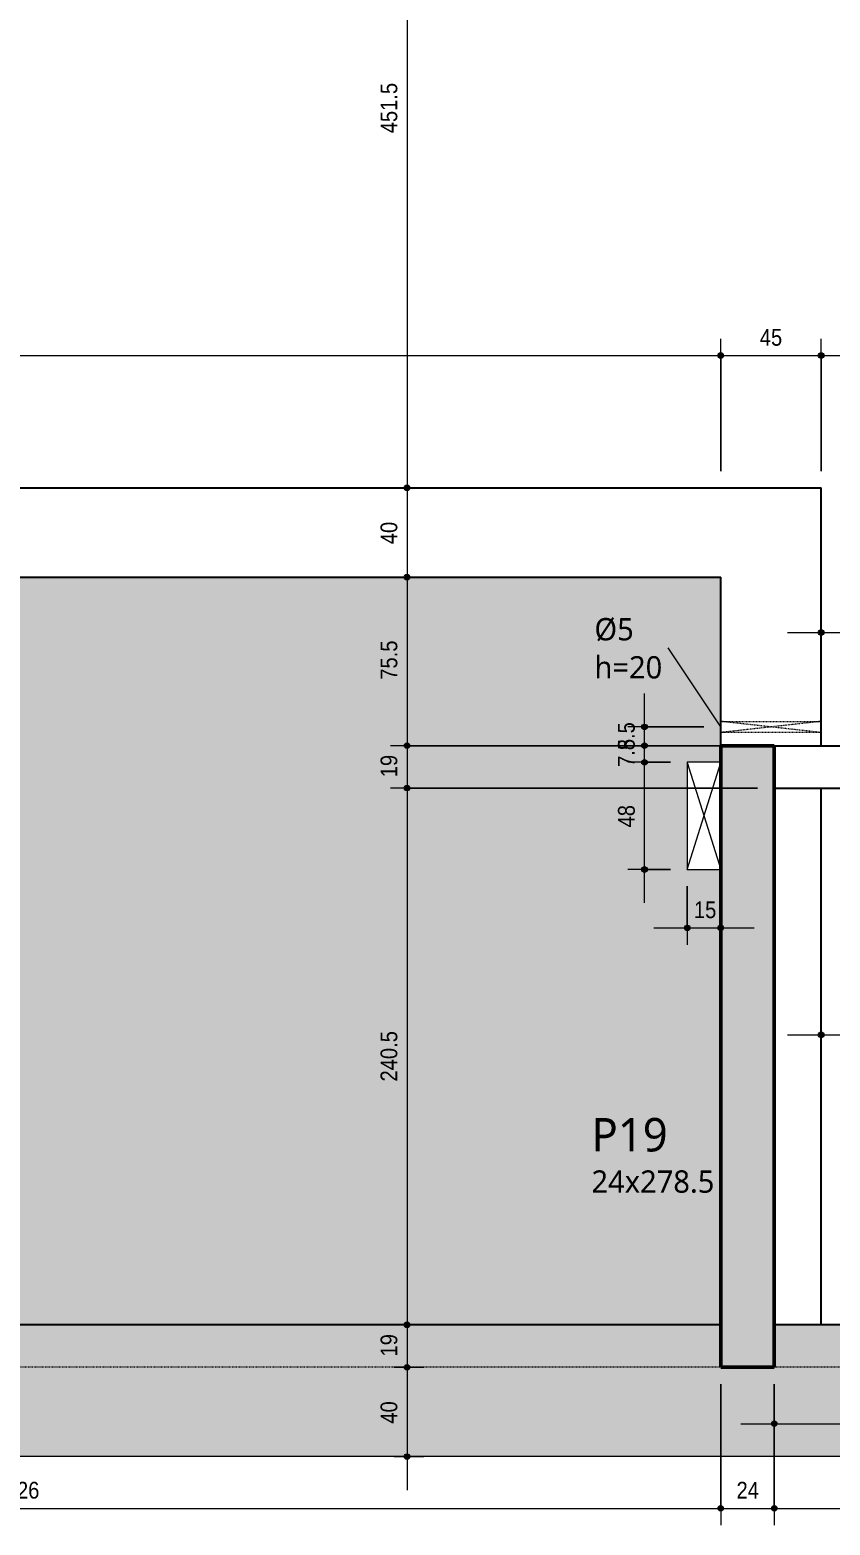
# Model space of a CAD drawing. Header units: centimetres. Extents: x -1968 to 25888, y -1244 to 84208.
# Drawn here: x -547 to -188, y -1150 to -481 of the extents above; entities that cross this region are included whole.
import ezdxf

# ---------------------------------------------------------------- set-up
doc = ezdxf.new("R2010")
doc.units = ezdxf.units.CM
doc.linetypes.add('Aligning Line', pattern=[0.635, 0.3175, -0.3175])
doc.linetypes.add('Traço', pattern=[0.635, 0.3175, -0.3175])
for name, color, linetype, lineweight in [('A-ANNO-DIMS', 7, 'Continuous', 9), ('A-ANNO-DIMS-50', 7, 'Continuous', 9), ('A-FLOR', 7, 'Continuous', 18), ('A-GENM', 7, 'Continuous', 18), ('A-GENM-HDLN', 7, 'Traço', 18), ('A-GENM-IDEN', 7, 'Continuous', 9), ('S-BEAM', 7, 'Continuous', 18), ('S-COLS', 7, 'Continuous', 18), ('S-COLS-IDEN', 7, 'Continuous', 9)]:
    doc.layers.add(name, color=color, linetype=linetype, lineweight=lineweight)
doc.layers.add('A-DETL', color=7, linetype='Continuous', lineweight=18, true_color=0x00a600)
doc.styles.add('Fira Sans', font='', dxfattribs={"width": 0.9, "height": 7.5})
doc.styles.add('Gadugi', font='gadugi.ttf', dxfattribs={"height": 10})
doc.styles.add('Gadugi_1', font='gadugi.ttf', dxfattribs={"height": 15})
doc.styles.get('Fira Sans').set_extended_font_data('Fira Sans')
doc.dimstyles.new('PED_R80_1_5mm_ACIMA_As_ESQ__R00', dxfattribs={"dimscale": 30.48, "dimtxt": 10.229846, "dimasz": 0.328084, "dimexe": 0.246063, "dimexo": 0.246063, "dimgap": 0.049213, "dimtad": 1, "dimdec": 1, "dimrnd": 0.5, "dimdsep": 46, "dimtxsty": 'Fira Sans', "dimblk1": 'DOTSMALL', "dimblk2": 'DOTSMALL', "dimsah": 1, "dimcen": 0.09, "dimdle": 0.492126, "dimazin": 0, "dimtfac": 1, "dimtdec": 4, "dimtix": 1, "dimtmove": 0, "dimatfit": 3, "dimfxl": 1, "dimtvp": 1, "dimtolj": 1, "dimtzin": 0, "dimarcsym": 2})
doc.dimstyles.new('PED_R80_1_5mm_ACIMA_As_ESQ__R00_1', dxfattribs={"dimscale": 30.48, "dimtxt": 10.229846, "dimasz": 0.328084, "dimexe": 0.246063, "dimexo": 0.246063, "dimgap": 0.049213, "dimtad": 1, "dimdec": 1, "dimrnd": 0.5, "dimdsep": 46, "dimtxsty": 'Fira Sans', "dimblk1": 'DOTSMALL', "dimblk2": 'DOTSMALL', "dimsah": 1, "dimcen": 0.09, "dimdle": 0.492126, "dimazin": 0, "dimtfac": 1, "dimtdec": 4, "dimtix": 1, "dimtmove": 2, "dimatfit": 3, "dimfxl": 1, "dimtvp": 1, "dimtolj": 1, "dimtzin": 0, "dimarcsym": 2})
doc.dimstyles.new('PED_R80_1_5mm_ACIMA_As_ESQ__R00_3', dxfattribs={"dimscale": 30.48, "dimtxt": 10.229846, "dimasz": 0.328084, "dimexe": 0.246063, "dimexo": 0.246063, "dimgap": 0.049213, "dimtad": 1, "dimdec": 1, "dimrnd": 0.5, "dimdsep": 46, "dimtxsty": 'Fira Sans', "dimblk1": 'DOTSMALL', "dimblk2": 'DOTSMALL', "dimsah": 1, "dimcen": 0.09, "dimdle": 0.492126, "dimazin": 0, "dimtfac": 1, "dimtdec": 4, "dimtix": 1, "dimtmove": 0, "dimatfit": 3, "dimfxl": 1, "dimtvp": 1, "dimtolj": 1, "dimtzin": 0, "dimarcsym": 2})

# ---------------------------------------------------------------- blocks, each defined once
blk = doc.blocks.new('PED_FURO_CIRCULAR_R04_2020 _INSTÂNCIA_ - FURO CIRC-3758922-PL100 - FORMA DO PAVIMENTO TIPO')
at = {"layer": 'A-GENM-HDLN'}
for p, q in [((2.5, -22.5), (-2.5, 22.5)), ((-2.5, -22.5), (2.5, 22.5)), ((-2.5, -22.5), (-2.5, 22.5)), ((2.5, 22.5), (2.5, -22.5))]:
    blk.add_line(p, q, dxfattribs=at)
blk = doc.blocks.new('DIMBLOCK148-PL100 - FORMA DO PAVIMENTO TIPO')
at = {"layer": 'A-ANNO-DIMS-50', "true_color": 0x000032}
h = blk.add_hatch(color=178, dxfattribs=at)
edge = h.paths.add_edge_path(flags=0)
edge.add_arc((-1006.5, -626.44), 1.25, 0, 360)
h = blk.add_hatch(color=178, dxfattribs=at)
edge = h.paths.add_edge_path(flags=0)
edge.add_arc((-237.5, -626.44), 1.25, 0, 360)
at = {"layer": 'A-ANNO-DIMS-50', "color": 178, "true_color": 0x000032}
for p, q in [((-1006.5, -632.18), (-1006.5, -618.94)), ((-237.5, -678.25), (-237.5, -618.94)), ((-1006.5, -626.44), (-237.5, -626.44)), ((-1006.5, -626.44), (-1006.5, -632.18)), ((-237.5, -626.44), (-237.5, -678.25))]:
    blk.add_line(p, q, dxfattribs=at)
for centre in [(-1006.5, -626.44), (-237.5, -626.44)]:
    blk.add_circle(centre, 1.25, dxfattribs=at)
at = {"layer": 'A-ANNO-DIMS-50', "color": 0, "insert": (-629.28, -614.56), "char_height": 7.5, "width": 17.4694, "attachment_point": 1, "rotation": 0.00004, "line_spacing_factor": 1.049215, "style": 'Fira Sans'}
blk.add_mtext('769', dxfattribs=at)
blk = doc.blocks.new('_DotSmall')
at = {"color": 0, "linetype": 'ByBlock', "const_width": 0.5}
blk.add_lwpolyline([(-0.0625, 0, 1), (0.0625, 0, 1)], format="xyb", close=True, dxfattribs=at)
blk = doc.blocks.new('DIMBLOCK149-PL100 - FORMA DO PAVIMENTO TIPO')
at = {"layer": 'A-ANNO-DIMS-50', "true_color": 0x000032}
h = blk.add_hatch(color=178, dxfattribs=at)
edge = h.paths.add_edge_path(flags=0)
edge.add_arc((-237.5, -626.44), 1.25, 0, 360)
h = blk.add_hatch(color=178, dxfattribs=at)
edge = h.paths.add_edge_path(flags=0)
edge.add_arc((-192.5, -626.44), 1.25, 0, 360)
at = {"layer": 'A-ANNO-DIMS-50', "color": 178, "true_color": 0x000032}
for p, q in [((-237.5, -678.25), (-237.5, -618.94)), ((-192.5, -678.25), (-192.5, -618.94)), ((-237.5, -626.44), (-192.5, -626.44)), ((-237.5, -626.44), (-237.5, -678.25)), ((-192.5, -626.44), (-192.5, -678.25))]:
    blk.add_line(p, q, dxfattribs=at)
for centre in [(-237.5, -626.44), (-192.5, -626.44)]:
    blk.add_circle(centre, 1.25, dxfattribs=at)
at = {"layer": 'A-ANNO-DIMS-50', "color": 0, "insert": (-219.98, -614.56), "char_height": 7.5, "width": 11.9611, "attachment_point": 1, "rotation": 0.00004, "line_spacing_factor": 1.049215, "style": 'Fira Sans'}
blk.add_mtext('45', dxfattribs=at)
blk = doc.blocks.new('DIMBLOCK150-PL100 - FORMA DO PAVIMENTO TIPO')
at = {"layer": 'A-ANNO-DIMS-50', "true_color": 0x000032}
h = blk.add_hatch(color=178, dxfattribs=at)
edge = h.paths.add_edge_path(flags=0)
edge.add_arc((-192.5, -626.44), 1.25, 0, 360)
h = blk.add_hatch(color=178, dxfattribs=at)
edge = h.paths.add_edge_path(flags=0)
edge.add_arc((-9.5, -626.44), 1.25, 0, 360)
at = {"layer": 'A-ANNO-DIMS-50', "color": 178, "true_color": 0x000032}
for p, q in [((-192.5, -678.25), (-192.5, -618.94)), ((-9.5, -632.18), (-9.5, -618.94)), ((-192.5, -626.44), (-9.5, -626.44)), ((-192.5, -626.44), (-192.5, -678.25)), ((-9.5, -626.44), (-9.5, -632.18))]:
    blk.add_line(p, q, dxfattribs=at)
for centre in [(-192.5, -626.44), (-9.5, -626.44)]:
    blk.add_circle(centre, 1.25, dxfattribs=at)
at = {"layer": 'A-ANNO-DIMS-50', "color": 0, "insert": (-108.15, -614.56), "char_height": 7.5, "width": 17.1547, "attachment_point": 1, "rotation": 0.00004, "line_spacing_factor": 1.049215, "style": 'Fira Sans'}
blk.add_mtext('183', dxfattribs=at)
blk = doc.blocks.new('DIMBLOCK164-PL100 - FORMA DO PAVIMENTO TIPO')
at = {"layer": 'A-ANNO-DIMS-50', "true_color": 0x000032}
h = blk.add_hatch(color=178, dxfattribs=at)
edge = h.paths.add_edge_path(flags=0)
edge.add_arc((-863.5, -1142.94), 1.25, 0, 360)
h = blk.add_hatch(color=178, dxfattribs=at)
edge = h.paths.add_edge_path(flags=0)
edge.add_arc((-237.5, -1142.94), 1.25, 0, 360)
at = {"layer": 'A-ANNO-DIMS-50', "color": 178, "true_color": 0x000032}
for p, q in [((-863.5, -1068.25), (-863.5, -1150.44)), ((-863.5, -1142.94), (-863.5, -1068.25)), ((-237.5, -1087.25), (-237.5, -1150.44)), ((-237.5, -1142.94), (-237.5, -1087.25)), ((-863.5, -1142.94), (-237.5, -1142.94))]:
    blk.add_line(p, q, dxfattribs=at)
for centre in [(-863.5, -1142.94), (-237.5, -1142.94)]:
    blk.add_circle(centre, 1.25, dxfattribs=at)
at = {"layer": 'A-ANNO-DIMS-50', "color": 0, "insert": (-557.98, -1131.06), "char_height": 7.5, "width": 17.9416, "attachment_point": 1, "rotation": 0.00004, "line_spacing_factor": 1.049215, "style": 'Fira Sans'}
blk.add_mtext('626', dxfattribs=at)
blk = doc.blocks.new('DIMBLOCK165-PL100 - FORMA DO PAVIMENTO TIPO')
at = {"layer": 'A-ANNO-DIMS-50', "true_color": 0x000032}
h = blk.add_hatch(color=178, dxfattribs=at)
edge = h.paths.add_edge_path(flags=0)
edge.add_arc((-237.5, -1142.94), 1.25, 0, 360)
h = blk.add_hatch(color=178, dxfattribs=at)
edge = h.paths.add_edge_path(flags=0)
edge.add_arc((-213.5, -1142.94), 1.25, 0, 360)
at = {"layer": 'A-ANNO-DIMS-50', "color": 178, "true_color": 0x000032}
for p, q in [((-237.5, -1087.25), (-237.5, -1150.44)), ((-237.5, -1142.94), (-237.5, -1087.25)), ((-213.5, -1087.25), (-213.5, -1150.44)), ((-213.5, -1142.94), (-213.5, -1087.25)), ((-237.5, -1142.94), (-213.5, -1142.94))]:
    blk.add_line(p, q, dxfattribs=at)
for centre in [(-237.5, -1142.94), (-213.5, -1142.94)]:
    blk.add_circle(centre, 1.25, dxfattribs=at)
at = {"layer": 'A-ANNO-DIMS-50', "color": 0, "insert": (-230.42, -1131.06), "char_height": 7.5, "width": 11.8037, "attachment_point": 1, "rotation": 0.00004, "line_spacing_factor": 1.049215, "style": 'Fira Sans'}
blk.add_mtext('24', dxfattribs=at)
blk = doc.blocks.new('DIMBLOCK166-PL100 - FORMA DO PAVIMENTO TIPO')
at = {"layer": 'A-ANNO-DIMS-50', "true_color": 0x000032}
h = blk.add_hatch(color=178, dxfattribs=at)
edge = h.paths.add_edge_path(flags=0)
edge.add_arc((-213.5, -1142.94), 1.25, 0, 360)
h = blk.add_hatch(color=178, dxfattribs=at)
edge = h.paths.add_edge_path(flags=0)
edge.add_arc((213.5, -1142.94), 1.25, 0, 360)
at = {"layer": 'A-ANNO-DIMS-50', "color": 178, "true_color": 0x000032}
for p, q in [((-213.5, -1087.25), (-213.5, -1150.44)), ((-213.5, -1142.94), (-213.5, -1087.25)), ((213.5, -1087.25), (213.5, -1150.44)), ((213.5, -1142.94), (213.5, -1087.25)), ((-213.5, -1142.94), (213.5, -1142.94))]:
    blk.add_line(p, q, dxfattribs=at)
for centre in [(-213.5, -1142.94), (213.5, -1142.94)]:
    blk.add_circle(centre, 1.25, dxfattribs=at)
at = {"layer": 'A-ANNO-DIMS-50', "color": 0, "insert": (-7.08, -1131.06), "char_height": 7.5, "width": 16.9973, "attachment_point": 1, "rotation": 0.00004, "line_spacing_factor": 1.049215, "style": 'Fira Sans'}
blk.add_mtext('427', dxfattribs=at)
blk = doc.blocks.new('DIMBLOCK252-PL100 - FORMA DO PAVIMENTO TIPO')
at = {"layer": 'A-ANNO-DIMS-50', "true_color": 0x000032}
h = blk.add_hatch(color=178, dxfattribs=at)
edge = h.paths.add_edge_path(flags=0)
edge.add_arc((-271.66, -808.7), 1.25, 0, 360)
h = blk.add_hatch(color=178, dxfattribs=at)
edge = h.paths.add_edge_path(flags=0)
edge.add_arc((-271.66, -856.7), 1.25, 0, 360)
at = {"layer": 'A-ANNO-DIMS-50', "color": 178, "true_color": 0x000032}
for p, q in [((-260, -808.7), (-279.16, -808.7)), ((-271.66, -871.7), (-271.66, -808.7)), ((-271.66, -808.7), (-260, -808.7)), ((-260, -856.7), (-279.16, -856.7)), ((-271.66, -856.7), (-260, -856.7))]:
    blk.add_line(p, q, dxfattribs=at)
for centre in [(-271.66, -808.7), (-271.66, -856.7)]:
    blk.add_circle(centre, 1.25, dxfattribs=at)
at = {"layer": 'A-ANNO-DIMS-50', "color": 0, "insert": (-283.54, -837.88), "char_height": 7.5, "width": 12.4332, "attachment_point": 1, "rotation": 90, "line_spacing_factor": 1.049215, "style": 'Fira Sans'}
blk.add_mtext('48', dxfattribs=at)
blk = doc.blocks.new('DIMBLOCK253-PL100 - FORMA DO PAVIMENTO TIPO')
at = {"layer": 'A-ANNO-DIMS-50', "true_color": 0x000032}
h = blk.add_hatch(color=178, dxfattribs=at)
edge = h.paths.add_edge_path(flags=0)
edge.add_arc((-271.66, -801.25), 1.25, 0, 360)
h = blk.add_hatch(color=178, dxfattribs=at)
edge = h.paths.add_edge_path(flags=0)
edge.add_arc((-271.66, -808.7), 1.25, 0, 360)
at = {"layer": 'A-ANNO-DIMS-50', "color": 178, "true_color": 0x000032}
for p, q in [((-221, -801.25), (-279.16, -801.25)), ((-271.66, -808.7), (-271.66, -801.25)), ((-271.66, -801.25), (-221, -801.25)), ((-260, -808.7), (-279.16, -808.7)), ((-271.66, -808.7), (-260, -808.7))]:
    blk.add_line(p, q, dxfattribs=at)
for centre in [(-271.66, -801.25), (-271.66, -808.7)]:
    blk.add_circle(centre, 1.25, dxfattribs=at)
at = {"layer": 'A-ANNO-DIMS-50', "color": 0, "insert": (-283.54, -810.75), "char_height": 7.5, "width": 13.8496, "attachment_point": 1, "rotation": 90, "line_spacing_factor": 1.049215, "style": 'Fira Sans'}
blk.add_mtext('7.5', dxfattribs=at)
blk = doc.blocks.new('DIMBLOCK254-PL100 - FORMA DO PAVIMENTO TIPO')
at = {"layer": 'A-ANNO-DIMS-50', "true_color": 0x000032}
h = blk.add_hatch(color=178, dxfattribs=at)
edge = h.paths.add_edge_path(flags=0)
edge.add_arc((-271.66, -792.86), 1.25, 0, 360)
h = blk.add_hatch(color=178, dxfattribs=at)
edge = h.paths.add_edge_path(flags=0)
edge.add_arc((-271.66, -801.25), 1.25, 0, 360)
at = {"layer": 'A-ANNO-DIMS-50', "color": 178, "true_color": 0x000032}
for p, q in [((-271.66, -801.25), (-271.66, -777.86)), ((-245, -792.86), (-279.16, -792.86)), ((-271.66, -792.86), (-245, -792.86)), ((-221, -801.25), (-279.16, -801.25)), ((-271.66, -801.25), (-221, -801.25))]:
    blk.add_line(p, q, dxfattribs=at)
for centre in [(-271.66, -792.86), (-271.66, -801.25)]:
    blk.add_circle(centre, 1.25, dxfattribs=at)
at = {"layer": 'A-ANNO-DIMS-50', "color": 0, "insert": (-283.54, -803.28), "char_height": 7.5, "width": 14.9513, "attachment_point": 1, "rotation": 90, "line_spacing_factor": 1.049215, "style": 'Fira Sans'}
blk.add_mtext('8.5', dxfattribs=at)
blk = doc.blocks.new('DIMBLOCK256-PL100 - FORMA DO PAVIMENTO TIPO')
at = {"layer": 'A-ANNO-DIMS-50', "true_color": 0x000032}
h = blk.add_hatch(color=178, dxfattribs=at)
edge = h.paths.add_edge_path(flags=0)
edge.add_arc((-192.5, -750.54), 1.25, 0, 360)
h = blk.add_hatch(color=178, dxfattribs=at)
edge = h.paths.add_edge_path(flags=0)
edge.add_arc((-137.7, -750.54), 1.25, 0, 360)
at = {"layer": 'A-ANNO-DIMS-50', "color": 178, "true_color": 0x000032}
for p, q in [((-192.5, -756.27), (-192.5, -743.04)), ((-137.7, -793.75), (-137.7, -743.04)), ((-207.5, -750.54), (-137.7, -750.54)), ((-192.5, -750.54), (-192.5, -756.27)), ((-137.7, -750.54), (-137.7, -793.75))]:
    blk.add_line(p, q, dxfattribs=at)
for centre in [(-192.5, -750.54), (-137.7, -750.54)]:
    blk.add_circle(centre, 1.25, dxfattribs=at)
at = {"layer": 'A-ANNO-DIMS-50', "color": 0, "insert": (-169.95, -738.65), "char_height": 7.5, "width": 11.6463, "attachment_point": 1, "line_spacing_factor": 1.049215, "style": 'Fira Sans'}
blk.add_mtext('55', dxfattribs=at)
blk = doc.blocks.new('DIMBLOCK269-PL100 - FORMA DO PAVIMENTO TIPO')
at = {"layer": 'A-ANNO-DIMS-50', "true_color": 0x000032}
h = blk.add_hatch(color=178, dxfattribs=at)
edge = h.paths.add_edge_path(flags=0)
edge.add_arc((-192.5, -930.78), 1.25, 0, 360)
h = blk.add_hatch(color=178, dxfattribs=at)
edge = h.paths.add_edge_path(flags=0)
edge.add_arc((-39.05, -930.78), 1.25, 0, 360)
at = {"layer": 'A-ANNO-DIMS-50', "color": 178, "true_color": 0x000032}
for p, q in [((-39.05, -879.7), (-39.05, -938.28)), ((-39.05, -930.78), (-39.05, -879.7)), ((-192.5, -936.51), (-192.5, -923.28)), ((-207.5, -930.78), (-39.05, -930.78)), ((-192.5, -930.78), (-192.5, -936.51))]:
    blk.add_line(p, q, dxfattribs=at)
for centre in [(-192.5, -930.78), (-39.05, -930.78)]:
    blk.add_circle(centre, 1.25, dxfattribs=at)
at = {"layer": 'A-ANNO-DIMS-50', "color": 0, "insert": (-126.33, -918.89), "char_height": 7.5, "width": 25.3385, "attachment_point": 1, "line_spacing_factor": 1.049215, "style": 'Fira Sans'}
blk.add_mtext('153.5', dxfattribs=at)
blk = doc.blocks.new('DIMBLOCK274-PL100 - FORMA DO PAVIMENTO TIPO')
at = {"layer": 'A-ANNO-DIMS-50', "true_color": 0x000032}
h = blk.add_hatch(color=178, dxfattribs=at)
edge = h.paths.add_edge_path(flags=0)
edge.add_arc((-213.5, -1105), 1.25, 0, 360)
h = blk.add_hatch(color=178, dxfattribs=at)
edge = h.paths.add_edge_path(flags=0)
edge.add_arc((-137.7, -1105), 1.25, 0, 360)
at = {"layer": 'A-ANNO-DIMS-50', "color": 178, "true_color": 0x000032}
for p, q in [((-213.5, -1087.25), (-213.5, -1112.5)), ((-213.5, -1105), (-213.5, -1087.25)), ((-137.7, -1087.25), (-137.7, -1112.5)), ((-137.7, -1105), (-137.7, -1087.25)), ((-228.5, -1105), (-137.7, -1105))]:
    blk.add_line(p, q, dxfattribs=at)
for centre in [(-213.5, -1105), (-137.7, -1105)]:
    blk.add_circle(centre, 1.25, dxfattribs=at)
at = {"layer": 'A-ANNO-DIMS-50', "color": 0, "insert": (-180.32, -1093.12), "char_height": 7.5, "width": 11.3315, "attachment_point": 1, "line_spacing_factor": 1.049215, "style": 'Fira Sans'}
blk.add_mtext('76', dxfattribs=at)
blk = doc.blocks.new('DIMBLOCK281-PL100 - FORMA DO PAVIMENTO TIPO')
at = {"layer": 'A-ANNO-DIMS-50', "true_color": 0x000032}
h = blk.add_hatch(color=178, dxfattribs=at)
edge = h.paths.add_edge_path(flags=0)
edge.add_arc((-252.5, -882.91), 1.25, 0, 360)
h = blk.add_hatch(color=178, dxfattribs=at)
edge = h.paths.add_edge_path(flags=0)
edge.add_arc((-237.5, -882.91), 1.25, 0, 360)
at = {"layer": 'A-ANNO-DIMS-50', "color": 178, "true_color": 0x000032}
for p, q in [((-252.5, -864.2), (-252.5, -890.41)), ((-252.5, -882.91), (-252.5, -864.2)), ((-237.5, -888.64), (-237.5, -875.41)), ((-267.5, -882.91), (-222.5, -882.91)), ((-237.5, -882.91), (-237.5, -888.64))]:
    blk.add_line(p, q, dxfattribs=at)
for centre in [(-252.5, -882.91), (-237.5, -882.91)]:
    blk.add_circle(centre, 1.25, dxfattribs=at)
at = {"layer": 'A-ANNO-DIMS-50', "color": 0, "insert": (-249.52, -871.02), "char_height": 7.5, "width": 10.8594, "attachment_point": 1, "line_spacing_factor": 1.049215, "style": 'Fira Sans'}
blk.add_mtext('15', dxfattribs=at)
blk = doc.blocks.new('DIMBLOCK300-PL100 - FORMA DO PAVIMENTO TIPO')
at = {"layer": 'A-ANNO-DIMS-50', "true_color": 0x000032}
h = blk.add_hatch(color=178, dxfattribs=at)
edge = h.paths.add_edge_path(flags=0)
edge.add_arc((-378.1, -234.25), 1.25, 0, 360)
h = blk.add_hatch(color=178, dxfattribs=at)
edge = h.paths.add_edge_path(flags=0)
edge.add_arc((-378.1, -685.75), 1.25, 0, 360)
at = {"layer": 'A-ANNO-DIMS-50', "color": 178, "true_color": 0x000032}
for p, q in [((-378.1, -219.25), (-378.1, -685.75)), ((-383.83, -234.25), (-370.6, -234.25)), ((-378.1, -234.25), (-383.83, -234.25)), ((-383.83, -685.75), (-370.6, -685.75)), ((-378.1, -685.75), (-383.83, -685.75))]:
    blk.add_line(p, q, dxfattribs=at)
for centre in [(-378.1, -234.25), (-378.1, -685.75)]:
    blk.add_circle(centre, 1.25, dxfattribs=at)
at = {"layer": 'A-ANNO-DIMS-50', "color": 0, "insert": (-389.98, -526.89), "char_height": 7.5, "width": 25.6533, "attachment_point": 1, "rotation": 90, "line_spacing_factor": 1.049215, "style": 'Fira Sans'}
blk.add_mtext('451.5', dxfattribs=at)
blk = doc.blocks.new('DIMBLOCK301-PL100 - FORMA DO PAVIMENTO TIPO')
at = {"layer": 'A-ANNO-DIMS-50', "true_color": 0x000032}
h = blk.add_hatch(color=178, dxfattribs=at)
edge = h.paths.add_edge_path(flags=0)
edge.add_arc((-378.1, -685.75), 1.25, 0, 360)
h = blk.add_hatch(color=178, dxfattribs=at)
edge = h.paths.add_edge_path(flags=0)
edge.add_arc((-378.1, -725.75), 1.25, 0, 360)
at = {"layer": 'A-ANNO-DIMS-50', "color": 178, "true_color": 0x000032}
for p, q in [((-383.83, -685.75), (-370.6, -685.75)), ((-378.1, -685.75), (-383.83, -685.75)), ((-378.1, -685.75), (-378.1, -725.75)), ((-383.83, -725.75), (-370.6, -725.75)), ((-378.1, -725.75), (-383.83, -725.75))]:
    blk.add_line(p, q, dxfattribs=at)
for centre in [(-378.1, -685.75), (-378.1, -725.75)]:
    blk.add_circle(centre, 1.25, dxfattribs=at)
at = {"layer": 'A-ANNO-DIMS-50', "color": 0, "insert": (-389.98, -711), "char_height": 7.5, "width": 12.5906, "attachment_point": 1, "rotation": 90, "line_spacing_factor": 1.049215, "style": 'Fira Sans'}
blk.add_mtext('40', dxfattribs=at)
blk = doc.blocks.new('DIMBLOCK302-PL100 - FORMA DO PAVIMENTO TIPO')
at = {"layer": 'A-ANNO-DIMS-50', "true_color": 0x000032}
h = blk.add_hatch(color=178, dxfattribs=at)
edge = h.paths.add_edge_path(flags=0)
edge.add_arc((-378.1, -725.75), 1.25, 0, 360)
h = blk.add_hatch(color=178, dxfattribs=at)
edge = h.paths.add_edge_path(flags=0)
edge.add_arc((-378.1, -801.25), 1.25, 0, 360)
at = {"layer": 'A-ANNO-DIMS-50', "color": 178, "true_color": 0x000032}
for p, q in [((-383.83, -725.75), (-370.6, -725.75)), ((-378.1, -725.75), (-383.83, -725.75)), ((-378.1, -725.75), (-378.1, -801.25)), ((-245, -801.25), (-385.6, -801.25)), ((-378.1, -801.25), (-245, -801.25))]:
    blk.add_line(p, q, dxfattribs=at)
for centre in [(-378.1, -725.75), (-378.1, -801.25)]:
    blk.add_circle(centre, 1.25, dxfattribs=at)
at = {"layer": 'A-ANNO-DIMS-50', "color": 0, "insert": (-389.98, -771.7), "char_height": 7.5, "width": 19.6728, "attachment_point": 1, "rotation": 90, "line_spacing_factor": 1.049215, "style": 'Fira Sans'}
blk.add_mtext('75.5', dxfattribs=at)
blk = doc.blocks.new('DIMBLOCK303-PL100 - FORMA DO PAVIMENTO TIPO')
at = {"layer": 'A-ANNO-DIMS-50', "true_color": 0x000032}
h = blk.add_hatch(color=178, dxfattribs=at)
edge = h.paths.add_edge_path(flags=0)
edge.add_arc((-378.1, -801.25), 1.25, 0, 360)
h = blk.add_hatch(color=178, dxfattribs=at)
edge = h.paths.add_edge_path(flags=0)
edge.add_arc((-378.1, -820.25), 1.25, 0, 360)
at = {"layer": 'A-ANNO-DIMS-50', "color": 178, "true_color": 0x000032}
for p, q in [((-245, -801.25), (-385.6, -801.25)), ((-378.1, -801.25), (-378.1, -820.25)), ((-378.1, -801.25), (-245, -801.25)), ((-221, -820.25), (-385.6, -820.25)), ((-378.1, -820.25), (-221, -820.25))]:
    blk.add_line(p, q, dxfattribs=at)
for centre in [(-378.1, -801.25), (-378.1, -820.25)]:
    blk.add_circle(centre, 1.25, dxfattribs=at)
at = {"layer": 'A-ANNO-DIMS-50', "color": 0, "insert": (-389.98, -815.41), "char_height": 7.5, "width": 11.1741, "attachment_point": 1, "rotation": 90, "line_spacing_factor": 1.049215, "style": 'Fira Sans'}
blk.add_mtext('19', dxfattribs=at)
blk = doc.blocks.new('DIMBLOCK304-PL100 - FORMA DO PAVIMENTO TIPO')
at = {"layer": 'A-ANNO-DIMS-50', "true_color": 0x000032}
h = blk.add_hatch(color=178, dxfattribs=at)
edge = h.paths.add_edge_path(flags=0)
edge.add_arc((-378.1, -820.25), 1.25, 0, 360)
h = blk.add_hatch(color=178, dxfattribs=at)
edge = h.paths.add_edge_path(flags=0)
edge.add_arc((-378.1, -1060.75), 1.25, 0, 360)
at = {"layer": 'A-ANNO-DIMS-50', "color": 178, "true_color": 0x000032}
for p, q in [((-221, -820.25), (-385.6, -820.25)), ((-378.1, -820.25), (-378.1, -1060.75)), ((-378.1, -820.25), (-221, -820.25)), ((-383.83, -1060.75), (-370.6, -1060.75)), ((-378.1, -1060.75), (-383.83, -1060.75))]:
    blk.add_line(p, q, dxfattribs=at)
for centre in [(-378.1, -820.25), (-378.1, -1060.75)]:
    blk.add_circle(centre, 1.25, dxfattribs=at)
at = {"layer": 'A-ANNO-DIMS-50', "color": 0, "insert": (-389.98, -951.71), "char_height": 7.5, "width": 26.9124, "attachment_point": 1, "rotation": 90, "line_spacing_factor": 1.049215, "style": 'Fira Sans'}
blk.add_mtext('240.5', dxfattribs=at)
blk = doc.blocks.new('DIMBLOCK305-PL100 - FORMA DO PAVIMENTO TIPO')
at = {"layer": 'A-ANNO-DIMS-50', "true_color": 0x000032}
h = blk.add_hatch(color=178, dxfattribs=at)
edge = h.paths.add_edge_path(flags=0)
edge.add_arc((-378.1, -1060.75), 1.25, 0, 360)
h = blk.add_hatch(color=178, dxfattribs=at)
edge = h.paths.add_edge_path(flags=0)
edge.add_arc((-378.1, -1079.75), 1.25, 0, 360)
at = {"layer": 'A-ANNO-DIMS-50', "color": 178, "true_color": 0x000032}
for p, q in [((-383.83, -1060.75), (-370.6, -1060.75)), ((-378.1, -1060.75), (-383.83, -1060.75)), ((-378.1, -1060.75), (-378.1, -1079.75)), ((-383.83, -1079.75), (-370.6, -1079.75)), ((-378.1, -1079.75), (-383.83, -1079.75))]:
    blk.add_line(p, q, dxfattribs=at)
for centre in [(-378.1, -1060.75), (-378.1, -1079.75)]:
    blk.add_circle(centre, 1.25, dxfattribs=at)
at = {"layer": 'A-ANNO-DIMS-50', "color": 0, "insert": (-389.98, -1074.91), "char_height": 7.5, "width": 11.1741, "attachment_point": 1, "rotation": 90, "line_spacing_factor": 1.049215, "style": 'Fira Sans'}
blk.add_mtext('19', dxfattribs=at)
blk = doc.blocks.new('DIMBLOCK306-PL100 - FORMA DO PAVIMENTO TIPO')
at = {"layer": 'A-ANNO-DIMS-50', "true_color": 0x000032}
h = blk.add_hatch(color=178, dxfattribs=at)
edge = h.paths.add_edge_path(flags=0)
edge.add_arc((-378.1, -1079.75), 1.25, 0, 360)
h = blk.add_hatch(color=178, dxfattribs=at)
edge = h.paths.add_edge_path(flags=0)
edge.add_arc((-378.1, -1119.75), 1.25, 0, 360)
at = {"layer": 'A-ANNO-DIMS-50', "color": 178, "true_color": 0x000032}
for p, q in [((-383.83, -1079.75), (-370.6, -1079.75)), ((-378.1, -1079.75), (-383.83, -1079.75)), ((-378.1, -1079.75), (-378.1, -1134.75)), ((-383.83, -1119.75), (-370.6, -1119.75)), ((-378.1, -1119.75), (-383.83, -1119.75))]:
    blk.add_line(p, q, dxfattribs=at)
for centre in [(-378.1, -1079.75), (-378.1, -1119.75)]:
    blk.add_circle(centre, 1.25, dxfattribs=at)
at = {"layer": 'A-ANNO-DIMS-50', "color": 0, "insert": (-389.98, -1105), "char_height": 7.5, "width": 12.5906, "attachment_point": 1, "rotation": 90, "line_spacing_factor": 1.049215, "style": 'Fira Sans'}
blk.add_mtext('40', dxfattribs=at)

msp = doc.modelspace()

# ---------------------------------------------------------------- hatches: boundary and pattern name
at = {"layer": 'A-FLOR', "true_color": 0xe6b8b7}
msp.add_hatch(color=9, dxfattribs=at).paths.add_polyline_path([(131.7, -1119.75), (1179.5, -1119.75), (1179.5, -214.75), (1139.5, -214.75), (1139.5, -1079.75), (-1139.5, -1079.75), (-1139.5, -214.75), (-1179.5, -214.75), (-1179.5, -1119.75), (-58.6, -1119.75)], flags=0)
at = {"layer": 'A-FLOR', "true_color": 0xd9d9d9}
msp.add_hatch(color=254, dxfattribs=at).paths.add_polyline_path([(-863.5, -1060.75), (-237.5, -1060.75), (-237.5, -856.7), (-252.5, -856.7), (-252.5, -808.7), (-237.5, -808.7), (-237.5, -725.75), (-1039.5, -725.75), (-1039.5, -704.75), (-1120.5, -704.75), (-1120.5, -1060.75), (-913.5, -1060.75), (-913.5, -998.83), (-916.24, -993.67), (-917.93, -988.07), (-918.5, -982.25), (-917.92, -976.4), (-916.22, -970.77), (-913.44, -965.58), (-909.71, -961.04), (-905.17, -957.31), (-899.98, -954.53), (-894.35, -952.83), (-888.5, -952.25), (-882.65, -952.83), (-877.02, -954.53), (-871.83, -957.31), (-867.29, -961.04), (-863.56, -965.58), (-860.78, -970.77), (-859.08, -976.4), (-858.5, -982.25), (-859.08, -988.1), (-860.78, -993.73), (-863.5, -998.92), (-863.5, -1021.64)], flags=0)
at = {"layer": 'S-BEAM', "true_color": 0xccffcc}
for points in [[(-237.5, -1079.75), (-237.5, -1060.75), (-1120.5, -1060.75), (-1120.5, -1079.75), (-439.21, -1079.75)], [(213.5, -1079.75), (213.5, -1060.75), (-213.5, -1060.75), (-213.5, -1079.75), (131.7, -1079.75)]]:
    msp.add_hatch(color=254, dxfattribs=at).paths.add_polyline_path(points, flags=0)
at = {"layer": 'S-COLS', "true_color": 0x808080}
msp.add_hatch(color=8, dxfattribs=at).paths.add_polyline_path([(-213.5, -1079.75), (-213.5, -801.25), (-237.5, -801.25), (-237.5, -1079.75)], flags=0)

# ---------------------------------------------------------------- linework, layer by layer
at = {"lineweight": 18}
for p, q in [((-252.49, -856.68), (-237.5, -808.72)), ((-252.49, -808.72), (-237.5, -856.68))]:
    msp.add_line(p, q, dxfattribs=at)
at = {"layer": 'A-DETL', "color": 7, "linetype": 'Aligning Line'}
msp.add_line((1139.5, -1079.75), (-1139.5, -1079.75), dxfattribs=at)
at = {"layer": 'A-FLOR'}
for p, q in [((-237.5, -808.7), (-252.5, -808.7)), ((-252.5, -808.7), (-252.5, -856.7)), ((-252.5, -856.7), (-237.5, -856.7)), ((1179.5, -1119.75), (-1179.5, -1119.75))]:
    msp.add_line(p, q, dxfattribs=at)
at = {"layer": 'A-GENM-IDEN'}
msp.add_line((-237.5, -792.86), (-261, -757.47), dxfattribs=at)
at = {"layer": 'S-BEAM', "lineweight": 25}
for p, q in [((-979.5, -685.75), (-237.5, -685.75)), ((-237.5, -685.75), (-192.5, -685.75)), ((-192.5, -801.25), (-192.5, -685.75)), ((-979.5, -725.75), (-237.5, -725.75)), ((-237.5, -801.25), (-237.5, -725.75)), ((-213.5, -801.25), (-9.5, -801.25)), ((-213.5, -820.25), (213.5, -820.25)), ((-192.5, -1060.75), (-192.5, -820.25)), ((-237.5, -1060.75), (-1120.5, -1060.75)), ((213.5, -1060.75), (-213.5, -1060.75))]:
    msp.add_line(p, q, dxfattribs=at)
at = {"layer": 'S-COLS', "lineweight": 50}
for p, q in [((-237.5, -1079.75), (-237.5, -801.25)), ((-237.5, -801.25), (-213.5, -801.25)), ((-213.5, -801.25), (-213.5, -1079.75)), ((-213.5, -1079.75), (-237.5, -1079.75))]:
    msp.add_line(p, q, dxfattribs=at)

# ---------------------------------------------------------------- block references
at = {"layer": 'A-GENM', "linetype": 'Traço', "rotation": 89.9999999999999}
msp.add_blockref('PED_FURO_CIRCULAR_R04_2020 _INSTÂNCIA_ - FURO CIRC-3758922-PL100 - FORMA DO PAVIMENTO TIPO', (-215, -792.86), dxfattribs=at)

# ---------------------------------------------------------------- texts
at = {"layer": 'A-GENM-IDEN', "char_height": 10, "attachment_point": 1, "style": 'Gadugi'}
for s, insert, width in [('Ø5', (-294.1, -744.07), 22.0464), ('h=20', (-294.1, -761.15), 39.6835)]:
    msp.add_mtext(s, dxfattribs=dict(at, insert=insert, width=width))
at = {"layer": 'S-COLS-IDEN', "attachment_point": 1}
for s, insert, char_height, width, style in [('P19', (-295.43, -968.04), 15, 42.4894, 'Gadugi_1'), ('24x278.5', (-295.43, -991.53), 10, 66.9409, 'Gadugi')]:
    msp.add_mtext(s, dxfattribs=dict(at, insert=insert, char_height=char_height, width=width, style=style))

# ---------------------------------------------------------------- dimensions: what is measured, and where the dimension line sits
at = {"layer": 'A-ANNO-DIMS', "color": 178, "true_color": 0x000032}
dim = msp.add_linear_dim(base=(-378.1, -685.75), p1=(-376.33, -234.25), p2=(-376.33, -685.75), angle=90, dimstyle='PED_R80_1_5mm_ACIMA_As_ESQ__R00_1', override={"dimpost": '<>', "dimfxl": 451.5}, dxfattribs=at)
dim.commit()
dim.dimension.update_dxf_attribs({"geometry": 'DIMBLOCK300-PL100 - FORMA DO PAVIMENTO TIPO', "text_midpoint": (-384.98, -514.07), "dimtype": 160, "text_rotation": 90})
for base, p1, p2, angle, dimstyle, override, picture, middle in [((-237.5, -626.44), (-1006.5, -624.68), (-237.5, -685.75), 0.00004, 'PED_R80_1_5mm_ACIMA_As_ESQ__R00', {"dimpost": '<>', "dimfxl": 771.421537}, 'DIMBLOCK148-PL100 - FORMA DO PAVIMENTO TIPO', (-622, -621.07)), ((-192.5, -626.44), (-237.5, -685.75), (-192.5, -685.75), 0.00004, 'PED_R80_1_5mm_ACIMA_As_ESQ__R00', {"dimpost": '<>', "dimfxl": 45}, 'DIMBLOCK149-PL100 - FORMA DO PAVIMENTO TIPO', (-215, -621.13)), ((-9.5, -626.44), (-192.5, -685.75), (-9.5, -624.68), 0.00004, 'PED_R80_1_5mm_ACIMA_As_ESQ__R00', {"dimpost": '<>', "dimfxl": 192.922635}, 'DIMBLOCK150-PL100 - FORMA DO PAVIMENTO TIPO', (-101, -621.13)), ((-378.1, -725.75), (-376.33, -685.75), (-376.33, -725.75), 90, 'PED_R80_1_5mm_ACIMA_As_ESQ__R00_3', {"dimpost": '<>', "dimfxl": 40}, 'DIMBLOCK301-PL100 - FORMA DO PAVIMENTO TIPO', (-383.41, -705.75)), ((-378.1, -801.25), (-376.33, -725.75), (-237.5, -801.25), 90, 'PED_R80_1_5mm_ACIMA_As_ESQ__R00_3', {"dimpost": '<>', "dimfxl": 158.032857}, 'DIMBLOCK302-PL100 - FORMA DO PAVIMENTO TIPO', (-383.41, -763.5)), ((-271.66, -792.86), (-213.5, -801.25), (-237.5, -792.86), 90, 'PED_R80_1_5mm_ACIMA_As_ESQ__R00', {"dimpost": '<>', "dimfxl": 25.424732}, 'DIMBLOCK254-PL100 - FORMA DO PAVIMENTO TIPO', (-276.97, -797.05)), ((-271.6584, -801.25), (-252.4979, -808.7018), (-213.5, -801.25), 90, 'PED_R80_1_5mm_ACIMA_As_ESQ__R00', {"dimpost": '<>', "dimfxl": 39.703472}, 'DIMBLOCK253-PL100 - FORMA DO PAVIMENTO TIPO', (-276.9737, -804.9759)), ((-378.1, -820.25), (-237.5, -801.25), (-213.5, -820.25), 90, 'PED_R80_1_5mm_ACIMA_As_ESQ__R00_3', {"dimpost": '<>', "dimfxl": 30.610456}, 'DIMBLOCK303-PL100 - FORMA DO PAVIMENTO TIPO', (-383.47, -810.75)), ((-271.66, -808.7), (-252.5, -856.7), (-252.5, -808.7), 90, 'PED_R80_1_5mm_ACIMA_As_ESQ__R00', {"dimpost": '<>', "dimfxl": 47.995905}, 'DIMBLOCK252-PL100 - FORMA DO PAVIMENTO TIPO', (-276.97, -832.7)), ((-378.1, -1060.75), (-213.5, -820.25), (-376.33, -1060.75), 90, 'PED_R80_1_5mm_ACIMA_As_ESQ__R00_3', {"dimpost": '<>', "dimfxl": 290.438095}, 'DIMBLOCK304-PL100 - FORMA DO PAVIMENTO TIPO', (-383.41, -940.5)), ((-237.5, -1142.94), (-863.5, -1060.75), (-237.5, -1079.75), 0.00004, 'PED_R80_1_5mm_ACIMA_As_ESQ__R00', {"dimpost": '<>', "dimfxl": 626.288272}, 'DIMBLOCK164-PL100 - FORMA DO PAVIMENTO TIPO', (-550.5, -1137.63)), ((-378.1, -1079.75), (-376.33, -1060.75), (-376.33, -1079.75), 90, 'PED_R80_1_5mm_ACIMA_As_ESQ__R00_3', {"dimpost": '<>', "dimfxl": 19}, 'DIMBLOCK305-PL100 - FORMA DO PAVIMENTO TIPO', (-383.47, -1070.25)), ((-378.1, -1119.75), (-376.33, -1079.75), (-376.33, -1119.75), 90, 'PED_R80_1_5mm_ACIMA_As_ESQ__R00_3', {"dimpost": '<>', "dimfxl": 40}, 'DIMBLOCK306-PL100 - FORMA DO PAVIMENTO TIPO', (-383.41, -1099.75)), ((-213.5, -1142.94), (-237.5, -1079.75), (-213.5, -1079.75), 0.00004, 'PED_R80_1_5mm_ACIMA_As_ESQ__R00', {"dimpost": '<>', "dimfxl": 24}, 'DIMBLOCK165-PL100 - FORMA DO PAVIMENTO TIPO', (-225.5, -1137.69)), ((213.5, -1142.94), (-213.5, -1079.75), (213.5, -1079.75), 0.00004, 'PED_R80_1_5mm_ACIMA_As_ESQ__R00', {"dimpost": '<>', "dimfxl": 426.999956}, 'DIMBLOCK166-PL100 - FORMA DO PAVIMENTO TIPO', (0, -1137.64))]:
    dim = msp.add_linear_dim(base=base, p1=p1, p2=p2, angle=angle, dimstyle=dimstyle, override=override, dxfattribs=at)
    dim.commit()
    dim.dimension.update_dxf_attribs({"geometry": picture, "text_midpoint": middle})
for base, p1, p2, dimstyle, override, picture, middle in [((-137.7, -750.54), (-192.5, -748.77), (-137.7, -801.25), 'PED_R80_1_5mm_ACIMA_As_ESQ__R00', {"dimpost": '<>', "dimfxl": 75.877958}, 'DIMBLOCK256-PL100 - FORMA DO PAVIMENTO TIPO', (-165.1, -745.22)), ((-237.5, -882.91), (-252.5, -856.7), (-237.5, -881.14), 'PED_R80_1_5mm_ACIMA_As_ESQ__R00_3', {"dimpost": '<>', "dimfxl": 28.67702}, 'DIMBLOCK281-PL100 - FORMA DO PAVIMENTO TIPO', (-245, -877.59)), ((-39.051, -930.7782), (-192.5, -929.0104), (-39.051, -872.1977), 'PED_R80_1_5mm_ACIMA_As_ESQ__R00_3', {"dimpost": '<>', "dimfxl": 163.628486}, 'DIMBLOCK269-PL100 - FORMA DO PAVIMENTO TIPO', (-115.7755, -925.4629)), ((-137.7, -1105), (-213.5, -1079.75), (-137.7, -1079.75), 'PED_R80_1_5mm_ACIMA_As_ESQ__R00_3', {"dimpost": '<>', "dimfxl": 75.8}, 'DIMBLOCK274-PL100 - FORMA DO PAVIMENTO TIPO', (-175.6, -1099.69))]:
    dim = msp.add_linear_dim(base=base, p1=p1, p2=p2, dimstyle=dimstyle, override=override, dxfattribs=at)
    dim.commit()
    dim.dimension.update_dxf_attribs({"geometry": picture, "text_midpoint": middle})

doc.saveas('drawing.dxf')
